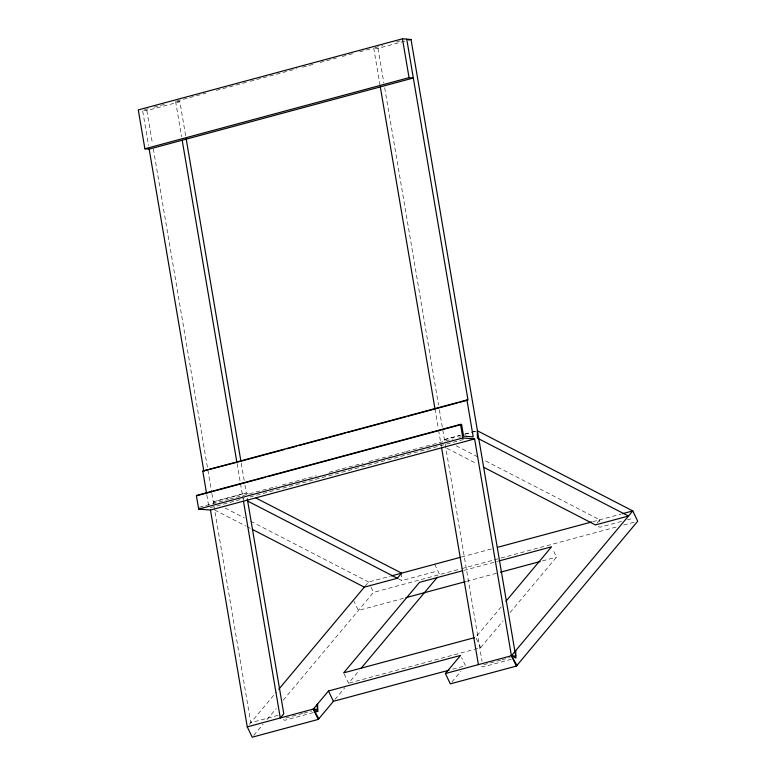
<?xml version="1.0" encoding="UTF-8"?>
<svg xmlns="http://www.w3.org/2000/svg" width="776" height="776" viewBox="0 0 776 776"><rect width="100%" height="100%" fill="white"/><g stroke="black" fill="none" stroke-linecap="round" stroke-linejoin="round"><path stroke-width="0.58" stroke-dasharray="3.88 2.91" d="M249.368 724.357L276.44 692.047M365.03 586.307L368.6 582.039L390.231 576.209M253.762 735.347L263.064 724.25M266.934 719.624L276.237 708.527M283.211 700.194L373.547 592.369L460.566 568.934M334.941 699.506L344.796 687.74M344.137 673.917L348.589 683.21L359.424 670.28M501.257 606.842L475.717 637.319L480.674 647.65L348.589 683.21M451.855 682.046L460.954 671.192M480.674 647.65L503.11 620.868M510.075 612.555L556.508 557.129L552.551 548.865M596.889 523.218L599.741 519.804L484.069 460.149M148.264 108.737L142.571 110.27L148.565 145.597M153.958 107.204L166.481 103.829M176.753 101.064L205.892 93.217M216.378 90.394L249.009 81.606M250.173 81.296L296.791 68.744M302.621 67.172L314.27 64.039M320.1 62.468L336.415 58.074M342.245 56.512L353.895 53.369M359.725 51.798L372.548 48.355M374.847 47.734L382.82 45.58M396.488 41.904L401.037 40.682M143.638 110.357L146.848 110.609L179.877 101.724L185.745 136.324M374.779 48.122L377.999 48.384L405.324 41.021M213.099 501.839L246.118 492.944L248.456 494.157M444.241 439.604L460.187 435.317M464.737 434.085L470.431 432.552M471.575 432.251L476.125 431.019M444.444 439.711L460.381 435.414M464.931 434.191L470.625 432.659M471.769 432.348L476.318 431.126M199.413 507.242L228.629 499.375M229.803 499.065L276.557 486.474M282.396 484.903L316.298 475.775M329.15 472.312L363.052 463.185M368.901 461.613L405.13 451.855M406.304 451.545L453.058 438.954M458.897 437.383L461.235 436.752M210.218 507.708L244.11 498.58M249.959 497.009L463.864 439.42M461.38 557.052L491.615 548.913M592.767 521.685L621.382 513.984M398.224 578.731L401.813 580.574L434.832 571.689M621.566 521.414L599.935 527.234L595.454 524.925M627.26 519.881L632.954 518.349M461.739 568.624L493.206 560.156M494.37 559.835L616.736 526.894M623.729 525.012L634.215 522.19M463.893 570.399L497.794 561.271M403.568 598.306L358.386 610.47L353.934 601.177M466.502 581.36L499.23 572.552M542.482 560.903L556.508 557.129M278.099 715.317L250.774 722.679L214.079 506.534M452.641 669.213L465.503 665.76L461.545 657.495M285.704 718.023L302.785 713.425M303.92 713.115L311.894 710.971M483.826 664.683L500.908 660.085M502.043 659.775L510.016 657.631M313.232 712.63L284.763 720.293L282.076 718.906M511.355 659.29L482.885 666.953L480.199 665.565M176.656 101.462L179.877 101.724M456.22 445.783L479.781 457.937M446.879 448.305L477.027 463.844M215.437 503.042L213.293 501.936L246.312 493.051L244.896 484.699M225.079 508.018L244.353 517.961M250.784 521.268L368.6 582.039L370.579 586.171M214.661 509.977L245.885 526.08M246.962 526.632L250.192 528.301M434.647 564.259L439.594 574.589M371.074 587.199L373.547 592.369M377.999 48.384L383.868 82.983M384.683 87.756L438.566 405.111M439.371 409.883L445.026 443.154M445.22 444.299L482.08 661.404M373.712 48.034L380.308 86.902M434.996 408.952L438.391 428.973M438.595 430.156L440.593 441.932M440.797 443.106L441.389 446.646M241.249 463.224L244.692 483.506M175.589 101.375L181.584 136.712M237.068 463.476L240.269 482.313M240.473 483.496L242.471 495.272M242.665 496.446L243.266 499.987M146.848 110.609L152.523 144.016M153.338 148.788L211.673 492.391M211.877 493.584L213.885 505.38M206.823 494.923L208.647 505.642M599.741 519.804L599.799 521.928M401.619 573.144L401.813 580.574"/><path stroke-width="1.16" d="M278.778 689.253L364.313 587.151L397.331 578.265L401.619 573.144L255.954 498.017M483.487 467.181L595.454 524.925L628.473 516.04L477.453 438.149L477.269 430.719L632.77 510.918L637.717 521.249L516.38 666.08L450.332 683.86L445.385 673.529L460.556 655.429L328.471 690.989L313.3 709.089L247.263 726.87L210.451 510.055L198.666 509.105L196.357 495.495L460.527 424.375L461.594 424.462L463.573 436.122L473.214 436.898L466.939 399.98L202.779 471.1L206.62 493.73M247.263 726.87L252.21 737.2L318.257 719.42L333.418 701.32L449.139 670.163M360.966 668.437L437.315 577.305M505.903 601.293L551.561 546.799L498.958 560.961M445.385 673.529L511.423 655.749L632.77 510.918L622.517 513.673M198.666 509.105L462.835 437.984L474.611 438.935L511.423 655.749L515.71 656.098L411.018 39.489L402.453 38.8L138.283 109.92L144.879 148.788L149.167 149.128L413.327 78.017L409.049 77.668L144.879 148.788M408.739 40.109L411.018 39.489M202.779 471.1L235.729 462.603M238.038 461.982L284.656 449.43M286.984 448.8L296.306 446.297M298.634 445.666L345.252 433.115M347.59 432.484L405.858 416.799M408.186 416.169L457.762 402.822M460.042 402.21L466.871 400.368M197.434 495.583L265.227 477.327M267.565 476.697L461.594 424.462M210.451 510.055L474.611 438.935M391.376 575.908L460.226 557.372M497.426 547.352L591.603 521.996M462.719 570.719L419.476 582.359L343.642 672.879L474.553 637.639M405.887 597.685L465.338 581.68M500.404 572.232L540.144 561.533M314.367 712.319L317.782 711.398L317.597 703.968M466.939 399.98L468.015 400.067L406.731 39.149M247.68 501.083L397.331 578.265M516.38 666.08L511.423 655.749L515.904 658.058L515.72 650.627M252.345 529.407L364.313 587.151M317.782 711.398L313.3 709.089L318.257 719.42M511.423 655.749L516.971 665.362M318.849 718.702L313.3 709.089L317.588 709.439L316.821 704.899M328.471 690.989L333.418 701.32M402.453 38.8L409.049 77.668M460.527 424.375L462.835 437.984M380.308 86.902L434.996 408.952M441.592 447.82L478.404 664.644M186.153 138.71L240.851 460.837M247.292 498.793L283.793 713.784L280.281 717.975L243.47 501.16M182.185 140.243L236.874 462.292M149.167 149.128L203.845 471.187"/></g></svg>
